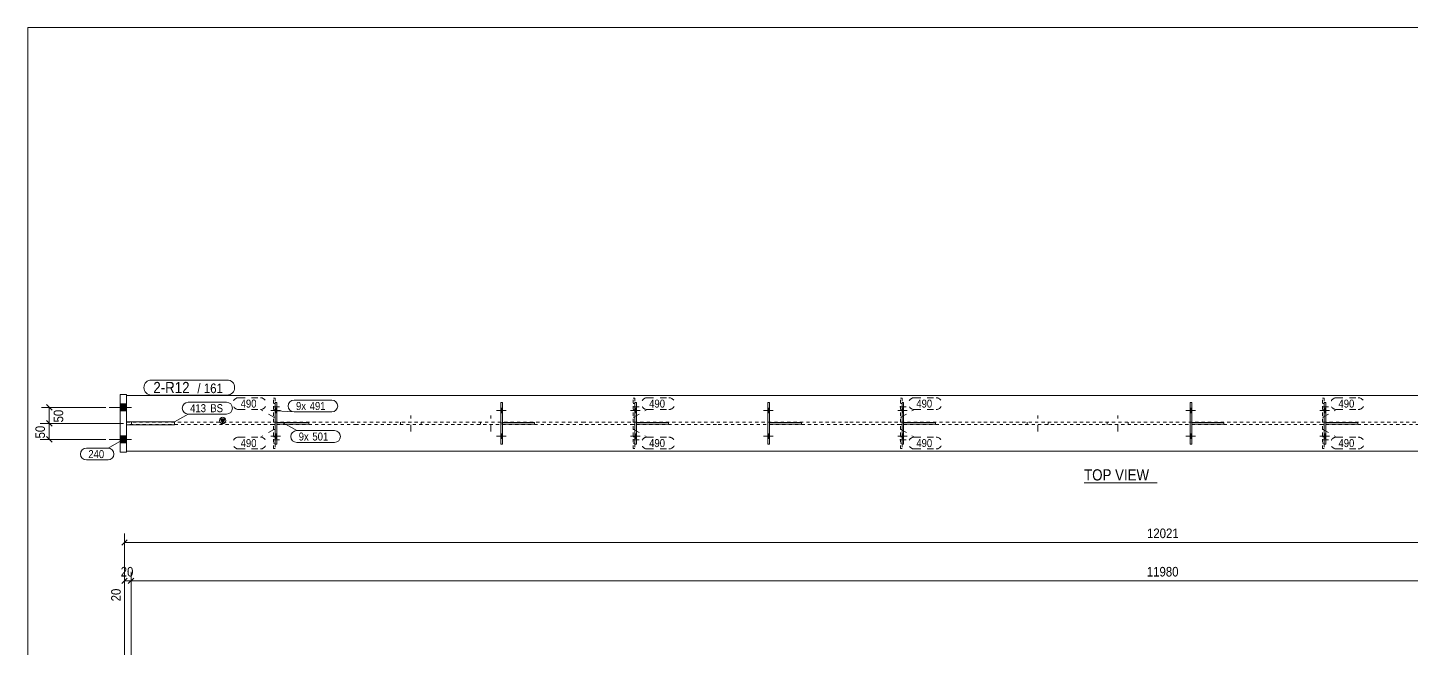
# Model space of a CAD drawing. Header units: millimetres. Extents: x 2 to 825, y 1 to 579.
# Drawn here: x 5 to 437.4, y 384.9 to 579 of the extents above; entities that cross this region are included whole.
import ezdxf

# ---------------------------------------------------------------- set-up
doc = ezdxf.new("R2010")
doc.units = ezdxf.units.MM
for name, pattern in [('XKITLINE00', [0]), ('XKITLINE01', [4, 1, -1, 1, -1]), ('XKITLINE02', [4, 2, -2])]:
    doc.linetypes.add(name, pattern=pattern)
for name, color, linetype, lineweight in [('Bolt', 3, 'Continuous', 0), ('Dimensions', 7, 'Continuous', 0), ('DrawingSheet', 5, 'Continuous', 0), ('OtherObjectType', 7, 'Continuous', 0), ('Part', 2, 'Continuous', 0), ('PartMark', 7, 'Continuous', 0)]:
    doc.layers.add(name, color=color, linetype=linetype, lineweight=lineweight)
doc.styles.add('ARIAL', font='ARIAL.TTF')

# ---------------------------------------------------------------- blocks, each defined once
blk = doc.blocks.new('*A61')
at = {"layer": 'Bolt', "color": 3, "linetype": 'XKITLINE02', "lineweight": 0}
for p, q in [((121.47, 454.94), (121.47, 455.64)), ((124.72, 452.79), (124.72, 457.79)), ((127.97, 454.94), (127.97, 455.64)), ((146.47, 454.94), (146.47, 455.64)), ((149.72, 452.79), (149.72, 457.79)), ((152.97, 454.94), (152.97, 455.64)), ((317.37, 454.94), (317.37, 455.64)), ((320.62, 452.79), (320.62, 457.79)), ((323.87, 454.94), (323.87, 455.64)), ((342.37, 454.94), (342.37, 455.64)), ((345.62, 452.79), (345.62, 457.79)), ((348.87, 454.94), (348.87, 455.64))]:
    blk.add_line(p, q, dxfattribs=at)
blk = doc.blocks.new('*A62')
at = {"layer": 'Bolt'}
for points in [[(236.32, 459.99), (236.82, 459.99), (236.82, 458.59), (236.32, 458.59)], [(236.32, 459.99), (236.82, 459.99), (236.82, 458.59), (236.32, 458.59)], [(236.32, 451.99), (236.82, 451.99), (236.82, 450.59), (236.32, 450.59)], [(236.32, 451.99), (236.82, 451.99), (236.82, 450.59), (236.32, 450.59)]]:
    blk.add_hatch(color=3, dxfattribs=at).paths.add_polyline_path(points, flags=17)
at = {"layer": 'Bolt', "color": 3, "linetype": 'XKITLINE00', "lineweight": 0}
for p, q in [((237.98, 459.29), (234.98, 459.29)), ((237.98, 459.29), (234.98, 459.29)), ((236.82, 459.99), (236.32, 459.99)), ((236.82, 459.99), (236.32, 459.99)), ((236.82, 458.59), (236.32, 458.59)), ((236.82, 458.59), (236.32, 458.59)), ((237.98, 451.29), (234.98, 451.29)), ((237.98, 451.29), (234.98, 451.29)), ((236.82, 451.99), (236.32, 451.99)), ((236.82, 451.99), (236.32, 451.99)), ((236.82, 450.59), (236.32, 450.59)), ((236.82, 450.59), (236.32, 450.59))]:
    blk.add_line(p, q, dxfattribs=at)
blk = doc.blocks.new('*A63')
at = {"layer": 'Bolt'}
for points in [[(194.74, 459.99), (195.24, 459.99), (195.24, 458.59), (194.74, 458.59)], [(194.74, 459.99), (195.24, 459.99), (195.24, 458.59), (194.74, 458.59)], [(194.74, 451.99), (195.24, 451.99), (195.24, 450.59), (194.74, 450.59)], [(194.74, 451.99), (195.24, 451.99), (195.24, 450.59), (194.74, 450.59)]]:
    blk.add_hatch(color=3, dxfattribs=at).paths.add_polyline_path(points, flags=17)
at = {"layer": 'Bolt', "color": 3, "linetype": 'XKITLINE00', "lineweight": 0}
for p, q in [((196.4, 459.29), (193.4, 459.29)), ((196.4, 459.29), (193.4, 459.29)), ((195.24, 459.99), (194.74, 459.99)), ((195.24, 459.99), (194.74, 459.99)), ((195.24, 458.59), (194.74, 458.59)), ((195.24, 458.59), (194.74, 458.59)), ((196.4, 451.29), (193.4, 451.29)), ((196.4, 451.29), (193.4, 451.29)), ((195.24, 451.99), (194.74, 451.99)), ((195.24, 451.99), (194.74, 451.99)), ((195.24, 450.59), (194.74, 450.59)), ((195.24, 450.59), (194.74, 450.59))]:
    blk.add_line(p, q, dxfattribs=at)
blk = doc.blocks.new('*A64')
at = {"layer": 'Bolt', "color": 3, "linetype": 'XKITLINE02', "lineweight": 0}
for p, q in [((196.09, 450.09), (193.09, 450.09)), ((194.74, 451.07), (194.24, 451.07)), ((194.74, 449.11), (194.24, 449.11))]:
    blk.add_line(p, q, dxfattribs=at)
blk = doc.blocks.new('*A65')
at = {"layer": 'Bolt', "color": 3, "linetype": 'XKITLINE02', "lineweight": 0}
for p, q in [((196.09, 460.49), (193.09, 460.49)), ((194.74, 461.47), (194.24, 461.47)), ((194.74, 459.51), (194.24, 459.51))]:
    blk.add_line(p, q, dxfattribs=at)
blk = doc.blocks.new('*A66')
at = {"layer": 'Bolt'}
for points in [[(152.84, 459.99), (153.34, 459.99), (153.34, 458.59), (152.84, 458.59)], [(152.84, 459.99), (153.34, 459.99), (153.34, 458.59), (152.84, 458.59)], [(152.84, 451.99), (153.34, 451.99), (153.34, 450.59), (152.84, 450.59)], [(152.84, 451.99), (153.34, 451.99), (153.34, 450.59), (152.84, 450.59)]]:
    blk.add_hatch(color=3, dxfattribs=at).paths.add_polyline_path(points, flags=17)
at = {"layer": 'Bolt', "color": 3, "linetype": 'XKITLINE00', "lineweight": 0}
for p, q in [((154.5, 459.29), (151.5, 459.29)), ((154.5, 459.29), (151.5, 459.29)), ((153.34, 459.99), (152.84, 459.99)), ((153.34, 459.99), (152.84, 459.99)), ((153.34, 458.59), (152.84, 458.59)), ((153.34, 458.59), (152.84, 458.59)), ((154.5, 451.29), (151.5, 451.29)), ((154.5, 451.29), (151.5, 451.29)), ((153.34, 451.99), (152.84, 451.99)), ((153.34, 451.99), (152.84, 451.99)), ((153.34, 450.59), (152.84, 450.59)), ((153.34, 450.59), (152.84, 450.59))]:
    blk.add_line(p, q, dxfattribs=at)
blk = doc.blocks.new('*A67')
at = {"layer": 'Bolt'}
for points in [[(82.32, 459.99), (82.82, 459.99), (82.82, 458.59), (82.32, 458.59)], [(82.32, 459.99), (82.82, 459.99), (82.82, 458.59), (82.32, 458.59)], [(82.32, 451.99), (82.82, 451.99), (82.82, 450.59), (82.32, 450.59)], [(82.32, 451.99), (82.82, 451.99), (82.82, 450.59), (82.32, 450.59)]]:
    blk.add_hatch(color=3, dxfattribs=at).paths.add_polyline_path(points, flags=17)
at = {"layer": 'Bolt', "color": 3, "linetype": 'XKITLINE00', "lineweight": 0}
for p, q in [((83.98, 459.29), (80.98, 459.29)), ((83.98, 459.29), (80.98, 459.29)), ((82.82, 459.99), (82.32, 459.99)), ((82.82, 459.99), (82.32, 459.99)), ((82.82, 458.59), (82.32, 458.59)), ((82.82, 458.59), (82.32, 458.59)), ((83.98, 451.29), (80.98, 451.29)), ((83.98, 451.29), (80.98, 451.29)), ((82.82, 451.99), (82.32, 451.99)), ((82.82, 451.99), (82.32, 451.99)), ((82.82, 450.59), (82.32, 450.59)), ((82.82, 450.59), (82.32, 450.59))]:
    blk.add_line(p, q, dxfattribs=at)
blk = doc.blocks.new('*A68')
at = {"layer": 'Bolt', "color": 3, "linetype": 'XKITLINE02', "lineweight": 0}
for p, q in [((83.67, 450.09), (80.67, 450.09)), ((82.32, 451.07), (81.82, 451.07)), ((82.32, 449.11), (81.82, 449.11))]:
    blk.add_line(p, q, dxfattribs=at)
blk = doc.blocks.new('*A69')
at = {"layer": 'Bolt', "color": 3, "linetype": 'XKITLINE02', "lineweight": 0}
for p, q in [((83.67, 460.49), (80.67, 460.49)), ((82.32, 461.47), (81.82, 461.47)), ((82.32, 459.51), (81.82, 459.51))]:
    blk.add_line(p, q, dxfattribs=at)
blk = doc.blocks.new('*A71')
at = {"layer": 'Bolt'}
for points in [[(35.92, 459.19), (33.92, 459.19), (33.92, 461.39), (35.92, 461.39)], [(35.92, 459.19), (33.92, 459.19), (33.92, 461.39), (35.92, 461.39)], [(35.92, 459.19), (33.92, 459.19), (33.92, 461.39), (35.92, 461.39)], [(35.92, 459.19), (33.92, 459.19), (33.92, 461.39), (35.92, 461.39)], [(35.92, 459.19), (33.92, 459.19), (33.92, 461.39), (35.92, 461.39)], [(35.92, 449.19), (33.92, 449.19), (33.92, 451.39), (35.92, 451.39)], [(35.92, 449.19), (33.92, 449.19), (33.92, 451.39), (35.92, 451.39)], [(35.92, 449.19), (33.92, 449.19), (33.92, 451.39), (35.92, 451.39)], [(35.92, 449.19), (33.92, 449.19), (33.92, 451.39), (35.92, 451.39)], [(35.92, 449.19), (33.92, 449.19), (33.92, 451.39), (35.92, 451.39)]]:
    blk.add_hatch(color=3, dxfattribs=at).paths.add_polyline_path(points, flags=17)
at = {"layer": 'Bolt', "color": 3, "linetype": 'XKITLINE00', "lineweight": 0}
for p, q in [((37.42, 460.29), (30.42, 460.29)), ((37.42, 460.29), (30.42, 460.29)), ((37.42, 460.29), (30.42, 460.29)), ((37.42, 460.29), (30.42, 460.29)), ((37.42, 460.29), (30.42, 460.29)), ((35.92, 461.39), (33.92, 461.39)), ((35.92, 461.39), (33.92, 461.39)), ((35.92, 461.39), (33.92, 461.39)), ((35.92, 461.39), (33.92, 461.39)), ((35.92, 461.39), (33.92, 461.39)), ((35.92, 459.19), (33.92, 459.19)), ((35.92, 459.19), (33.92, 459.19)), ((35.92, 459.19), (33.92, 459.19)), ((35.92, 459.19), (33.92, 459.19)), ((35.92, 459.19), (33.92, 459.19)), ((37.42, 450.29), (30.42, 450.29)), ((37.42, 450.29), (30.42, 450.29)), ((37.42, 450.29), (30.42, 450.29)), ((37.42, 450.29), (30.42, 450.29)), ((37.42, 450.29), (30.42, 450.29)), ((35.92, 451.39), (33.92, 451.39)), ((35.92, 451.39), (33.92, 451.39)), ((35.92, 451.39), (33.92, 451.39)), ((35.92, 451.39), (33.92, 451.39)), ((35.92, 451.39), (33.92, 451.39)), ((35.92, 449.19), (33.92, 449.19)), ((35.92, 449.19), (33.92, 449.19)), ((35.92, 449.19), (33.92, 449.19)), ((35.92, 449.19), (33.92, 449.19)), ((35.92, 449.19), (33.92, 449.19))]:
    blk.add_line(p, q, dxfattribs=at)
blk = doc.blocks.new('*A76')
at = {"layer": 'Part'}
blk.add_hatch(color=2, dxfattribs=at).paths.add_polyline_path([(65.12, 456.69), (66.72, 456.69), (65.92, 455.29)], flags=17)
at = {"layer": 'Part', "color": 2, "linetype": 'XKITLINE00', "lineweight": 0}
for p, q in [((65.92, 464.04), (35.92, 464.04)), ((107.82, 464.04), (66.02, 464.04)), ((178.34, 464.04), (107.92, 464.04)), ((220.24, 464.04), (178.44, 464.04)), ((261.82, 464.04), (220.34, 464.04)), ((303.72, 464.04), (261.92, 464.04)), ((393.74, 464.04), (303.82, 464.04)), ((435.64, 464.04), (393.84, 464.04)), ((681.9, 464.04), (435.74, 464.04)), ((65.92, 455.29), (65.12, 456.69)), ((65.12, 456.69), (66.72, 456.69)), ((66.72, 456.69), (65.92, 455.29)), ((35.92, 446.54), (65.92, 446.54)), ((66.02, 446.54), (107.82, 446.54)), ((107.92, 446.54), (178.34, 446.54)), ((178.44, 446.54), (220.24, 446.54)), ((220.34, 446.54), (261.82, 446.54)), ((261.92, 446.54), (303.72, 446.54)), ((303.82, 446.54), (393.74, 446.54)), ((393.84, 446.54), (435.64, 446.54)), ((435.74, 446.54), (681.9, 446.54))]:
    blk.add_line(p, q, dxfattribs=at)
at = {"layer": 'Part', "color": 7, "linetype": 'XKITLINE01', "lineweight": 0}
for p, q in [((35.92, 446.54), (35.92, 464.04)), ((35.92, 455.64), (65.92, 455.64)), ((65.92, 454.94), (35.92, 454.94)), ((66.02, 455.64), (107.82, 455.64)), ((107.82, 454.94), (66.02, 454.94)), ((107.92, 455.64), (178.34, 455.64)), ((178.34, 454.94), (107.92, 454.94)), ((178.44, 455.64), (220.24, 455.64)), ((220.24, 454.94), (178.44, 454.94)), ((220.34, 455.64), (261.82, 455.64)), ((261.82, 454.94), (220.34, 454.94)), ((261.92, 455.64), (303.72, 455.64)), ((303.72, 454.94), (261.92, 454.94)), ((303.82, 455.64), (393.74, 455.64)), ((393.74, 454.94), (303.82, 454.94)), ((393.84, 455.64), (435.64, 455.64)), ((435.64, 454.94), (393.84, 454.94)), ((435.74, 455.64), (681.78, 455.64)), ((681.78, 454.94), (435.74, 454.94))]:
    blk.add_line(p, q, dxfattribs=at)
at = {"layer": 'Part', "color": 2, "linetype": 'XKITLINE00', "lineweight": 0}
blk.add_circle((65.92, 456.19), 1, dxfattribs=at)
blk = doc.blocks.new('*A77')
at = {"layer": 'Part', "color": 2, "linetype": 'XKITLINE00', "lineweight": 0}
for p, q in [((410.14, 448.79), (410.14, 461.79)), ((410.14, 461.79), (410.64, 461.79)), ((410.64, 461.79), (410.64, 448.79)), ((410.64, 448.79), (410.14, 448.79))]:
    blk.add_line(p, q, dxfattribs=at)
blk = doc.blocks.new('*A78')
at = {"layer": 'Part', "color": 2, "linetype": 'XKITLINE00', "lineweight": 0}
for p, q in [((410.64, 455.54), (420.64, 455.54)), ((420.64, 455.04), (410.64, 455.04)), ((420.64, 455.04), (420.64, 455.54))]:
    blk.add_line(p, q, dxfattribs=at)
at = {"layer": 'Part', "color": 7, "linetype": 'XKITLINE01', "lineweight": 0}
blk.add_line((410.64, 455.04), (410.64, 455.54), dxfattribs=at)
blk.add_line((410.64, 455.04), (410.64, 455.54), dxfattribs=at)
blk = doc.blocks.new('*A79')
at = {"layer": 'Part', "color": 7, "linetype": 'XKITLINE01', "lineweight": 0}
for p, q in [((409.64, 447.39), (409.64, 454.89)), ((409.64, 454.89), (410.14, 454.89)), ((410.14, 454.89), (410.14, 447.39)), ((409.64, 453.39), (410.14, 453.39)), ((410.14, 447.39), (409.64, 447.39))]:
    blk.add_line(p, q, dxfattribs=at)
blk = doc.blocks.new('*A80')
at = {"layer": 'Part', "color": 7, "linetype": 'XKITLINE01', "lineweight": 0}
for p, q in [((409.64, 455.69), (409.64, 463.19)), ((409.64, 463.19), (410.14, 463.19)), ((410.14, 463.19), (410.14, 455.69)), ((409.64, 457.19), (410.14, 457.19)), ((410.14, 455.69), (409.64, 455.69))]:
    blk.add_line(p, q, dxfattribs=at)
blk = doc.blocks.new('*A81')
at = {"layer": 'Part', "color": 2, "linetype": 'XKITLINE00', "lineweight": 0}
for p, q in [((368.24, 448.79), (368.24, 461.79)), ((368.24, 461.79), (368.74, 461.79)), ((368.74, 461.79), (368.74, 448.79)), ((368.74, 448.79), (368.24, 448.79))]:
    blk.add_line(p, q, dxfattribs=at)
blk = doc.blocks.new('*A82')
at = {"layer": 'Part', "color": 2, "linetype": 'XKITLINE00', "lineweight": 0}
for p, q in [((368.74, 455.54), (378.74, 455.54)), ((378.74, 455.04), (368.74, 455.04)), ((378.74, 455.04), (378.74, 455.54))]:
    blk.add_line(p, q, dxfattribs=at)
at = {"layer": 'Part', "color": 7, "linetype": 'XKITLINE01', "lineweight": 0}
blk.add_line((368.74, 455.04), (368.74, 455.54), dxfattribs=at)
blk.add_line((368.74, 455.04), (368.74, 455.54), dxfattribs=at)
blk = doc.blocks.new('*A83')
at = {"layer": 'Part', "color": 2, "linetype": 'XKITLINE00', "lineweight": 0}
for p, q in [((278.22, 448.79), (278.22, 461.79)), ((278.22, 461.79), (278.72, 461.79)), ((278.72, 461.79), (278.72, 448.79)), ((278.72, 448.79), (278.22, 448.79))]:
    blk.add_line(p, q, dxfattribs=at)
blk = doc.blocks.new('*A84')
at = {"layer": 'Part', "color": 2, "linetype": 'XKITLINE00', "lineweight": 0}
for p, q in [((278.72, 455.54), (288.72, 455.54)), ((288.72, 455.04), (278.72, 455.04)), ((288.72, 455.04), (288.72, 455.54))]:
    blk.add_line(p, q, dxfattribs=at)
at = {"layer": 'Part', "color": 7, "linetype": 'XKITLINE01', "lineweight": 0}
blk.add_line((278.72, 455.04), (278.72, 455.54), dxfattribs=at)
blk.add_line((278.72, 455.04), (278.72, 455.54), dxfattribs=at)
blk = doc.blocks.new('*A85')
at = {"layer": 'Part', "color": 7, "linetype": 'XKITLINE01', "lineweight": 0}
for p, q in [((277.72, 447.39), (277.72, 454.89)), ((277.72, 454.89), (278.22, 454.89)), ((278.22, 454.89), (278.22, 447.39)), ((277.72, 453.39), (278.22, 453.39)), ((278.22, 447.39), (277.72, 447.39))]:
    blk.add_line(p, q, dxfattribs=at)
blk = doc.blocks.new('*A86')
at = {"layer": 'Part', "color": 7, "linetype": 'XKITLINE01', "lineweight": 0}
for p, q in [((277.72, 455.69), (277.72, 463.19)), ((277.72, 463.19), (278.22, 463.19)), ((278.22, 463.19), (278.22, 455.69)), ((277.72, 457.19), (278.22, 457.19)), ((278.22, 455.69), (277.72, 455.69))]:
    blk.add_line(p, q, dxfattribs=at)
blk = doc.blocks.new('*A87')
at = {"layer": 'Part', "color": 2, "linetype": 'XKITLINE00', "lineweight": 0}
for p, q in [((236.32, 448.79), (236.32, 461.79)), ((236.32, 461.79), (236.82, 461.79)), ((236.82, 461.79), (236.82, 448.79)), ((236.82, 448.79), (236.32, 448.79))]:
    blk.add_line(p, q, dxfattribs=at)
blk = doc.blocks.new('*A88')
at = {"layer": 'Part', "color": 2, "linetype": 'XKITLINE00', "lineweight": 0}
for p, q in [((236.82, 455.54), (246.82, 455.54)), ((246.82, 455.04), (236.82, 455.04)), ((246.82, 455.04), (246.82, 455.54))]:
    blk.add_line(p, q, dxfattribs=at)
at = {"layer": 'Part', "color": 7, "linetype": 'XKITLINE01', "lineweight": 0}
blk.add_line((236.82, 455.04), (236.82, 455.54), dxfattribs=at)
blk.add_line((236.82, 455.04), (236.82, 455.54), dxfattribs=at)
blk = doc.blocks.new('*A89')
at = {"layer": 'Part', "color": 2, "linetype": 'XKITLINE00', "lineweight": 0}
for p, q in [((194.74, 448.79), (194.74, 461.79)), ((194.74, 461.79), (195.24, 461.79)), ((195.24, 461.79), (195.24, 448.79)), ((195.24, 448.79), (194.74, 448.79))]:
    blk.add_line(p, q, dxfattribs=at)
blk = doc.blocks.new('*A90')
at = {"layer": 'Part', "color": 2, "linetype": 'XKITLINE00', "lineweight": 0}
for p, q in [((195.24, 455.54), (205.24, 455.54)), ((205.24, 455.04), (195.24, 455.04)), ((205.24, 455.04), (205.24, 455.54))]:
    blk.add_line(p, q, dxfattribs=at)
at = {"layer": 'Part', "color": 7, "linetype": 'XKITLINE01', "lineweight": 0}
blk.add_line((195.24, 455.04), (195.24, 455.54), dxfattribs=at)
blk.add_line((195.24, 455.04), (195.24, 455.54), dxfattribs=at)
blk = doc.blocks.new('*A91')
at = {"layer": 'Part', "color": 7, "linetype": 'XKITLINE01', "lineweight": 0}
for p, q in [((194.24, 447.39), (194.24, 454.89)), ((194.24, 454.89), (194.74, 454.89)), ((194.74, 454.89), (194.74, 447.39)), ((194.24, 453.39), (194.74, 453.39)), ((194.74, 447.39), (194.24, 447.39))]:
    blk.add_line(p, q, dxfattribs=at)
blk = doc.blocks.new('*A92')
at = {"layer": 'Part', "color": 7, "linetype": 'XKITLINE01', "lineweight": 0}
for p, q in [((194.24, 455.69), (194.24, 463.19)), ((194.24, 463.19), (194.74, 463.19)), ((194.74, 463.19), (194.74, 455.69)), ((194.24, 457.19), (194.74, 457.19)), ((194.74, 455.69), (194.24, 455.69))]:
    blk.add_line(p, q, dxfattribs=at)
blk = doc.blocks.new('*A93')
at = {"layer": 'Part', "color": 2, "linetype": 'XKITLINE00', "lineweight": 0}
for p, q in [((152.84, 448.79), (152.84, 461.79)), ((152.84, 461.79), (153.34, 461.79)), ((153.34, 461.79), (153.34, 448.79)), ((153.34, 448.79), (152.84, 448.79))]:
    blk.add_line(p, q, dxfattribs=at)
blk = doc.blocks.new('*A94')
at = {"layer": 'Part', "color": 2, "linetype": 'XKITLINE00', "lineweight": 0}
for p, q in [((153.34, 455.54), (163.34, 455.54)), ((163.34, 455.04), (153.34, 455.04)), ((163.34, 455.04), (163.34, 455.54))]:
    blk.add_line(p, q, dxfattribs=at)
at = {"layer": 'Part', "color": 7, "linetype": 'XKITLINE01', "lineweight": 0}
blk.add_line((153.34, 455.04), (153.34, 455.54), dxfattribs=at)
blk.add_line((153.34, 455.04), (153.34, 455.54), dxfattribs=at)
blk = doc.blocks.new('*A95')
at = {"layer": 'Part', "color": 2, "linetype": 'XKITLINE00', "lineweight": 0}
for p, q in [((82.32, 448.79), (82.32, 461.79)), ((82.32, 461.79), (82.82, 461.79)), ((82.82, 461.79), (82.82, 448.79)), ((82.82, 448.79), (82.32, 448.79))]:
    blk.add_line(p, q, dxfattribs=at)
blk = doc.blocks.new('*A96')
at = {"layer": 'Part', "color": 2, "linetype": 'XKITLINE00', "lineweight": 0}
for p, q in [((82.82, 455.54), (92.82, 455.54)), ((92.82, 455.04), (82.82, 455.04)), ((92.82, 455.04), (92.82, 455.54))]:
    blk.add_line(p, q, dxfattribs=at)
at = {"layer": 'Part', "color": 7, "linetype": 'XKITLINE01', "lineweight": 0}
blk.add_line((82.82, 455.04), (82.82, 455.54), dxfattribs=at)
blk.add_line((82.82, 455.04), (82.82, 455.54), dxfattribs=at)
blk = doc.blocks.new('*A97')
at = {"layer": 'Part', "color": 7, "linetype": 'XKITLINE01', "lineweight": 0}
for p, q in [((81.82, 447.39), (81.82, 454.89)), ((81.82, 454.89), (82.32, 454.89)), ((82.32, 454.89), (82.32, 447.39)), ((81.82, 453.39), (82.32, 453.39)), ((82.32, 447.39), (81.82, 447.39))]:
    blk.add_line(p, q, dxfattribs=at)
blk = doc.blocks.new('*A98')
at = {"layer": 'Part', "color": 7, "linetype": 'XKITLINE01', "lineweight": 0}
for p, q in [((81.82, 455.69), (81.82, 463.19)), ((81.82, 463.19), (82.32, 463.19)), ((82.32, 463.19), (82.32, 455.69)), ((81.82, 457.19), (82.32, 457.19)), ((82.32, 455.69), (81.82, 455.69))]:
    blk.add_line(p, q, dxfattribs=at)
blk = doc.blocks.new('*A101')
at = {"layer": 'Part', "color": 2, "linetype": 'XKITLINE00', "lineweight": 0}
for p, q in [((33.92, 446.29), (33.92, 464.29)), ((33.92, 464.29), (35.92, 464.29)), ((35.92, 464.29), (35.92, 446.29)), ((35.92, 446.29), (33.92, 446.29))]:
    blk.add_line(p, q, dxfattribs=at)
blk = doc.blocks.new('*A102')
at = {"layer": 'Part', "color": 7, "linetype": 'XKITLINE01', "lineweight": 0}
for p, q in [((50.92, 455.79), (35.92, 455.79)), ((35.92, 455.79), (35.92, 454.79)), ((35.92, 454.79), (50.92, 454.79)), ((37.42, 454.79), (37.42, 455.79)), ((50.92, 454.79), (50.92, 455.79))]:
    blk.add_line(p, q, dxfattribs=at)
blk = doc.blocks.new('*A103')
at = {"layer": 'Part', "color": 2, "linetype": 'XKITLINE00', "lineweight": 0}
for p, q in [((50.92, 455.79), (35.92, 455.79)), ((35.92, 454.79), (35.92, 455.79)), ((50.92, 454.79), (35.92, 454.79)), ((50.92, 455.79), (50.92, 454.79))]:
    blk.add_line(p, q, dxfattribs=at)
at = {"layer": 'Part', "color": 7, "linetype": 'XKITLINE01', "lineweight": 0}
blk.add_line((37.42, 454.79), (37.42, 455.79), dxfattribs=at)
blk = doc.blocks.new('*A110')
at = {"layer": 'Bolt'}
for points in [[(278.22, 459.99), (278.72, 459.99), (278.72, 458.59), (278.22, 458.59)], [(278.22, 459.99), (278.72, 459.99), (278.72, 458.59), (278.22, 458.59)], [(278.22, 451.99), (278.72, 451.99), (278.72, 450.59), (278.22, 450.59)], [(278.22, 451.99), (278.72, 451.99), (278.72, 450.59), (278.22, 450.59)]]:
    blk.add_hatch(color=3, dxfattribs=at).paths.add_polyline_path(points, flags=17)
at = {"layer": 'Bolt', "color": 3, "linetype": 'XKITLINE00', "lineweight": 0}
for p, q in [((279.88, 459.29), (276.88, 459.29)), ((279.88, 459.29), (276.88, 459.29)), ((278.72, 459.99), (278.22, 459.99)), ((278.72, 459.99), (278.22, 459.99)), ((278.72, 458.59), (278.22, 458.59)), ((278.72, 458.59), (278.22, 458.59)), ((279.88, 451.29), (276.88, 451.29)), ((279.88, 451.29), (276.88, 451.29)), ((278.72, 451.99), (278.22, 451.99)), ((278.72, 451.99), (278.22, 451.99)), ((278.72, 450.59), (278.22, 450.59)), ((278.72, 450.59), (278.22, 450.59))]:
    blk.add_line(p, q, dxfattribs=at)
blk = doc.blocks.new('*A111')
at = {"layer": 'Bolt', "color": 3, "linetype": 'XKITLINE02', "lineweight": 0}
for p, q in [((279.57, 450.09), (276.57, 450.09)), ((278.22, 451.07), (277.72, 451.07)), ((278.22, 449.11), (277.72, 449.11))]:
    blk.add_line(p, q, dxfattribs=at)
blk = doc.blocks.new('*A112')
at = {"layer": 'Bolt', "color": 3, "linetype": 'XKITLINE02', "lineweight": 0}
for p, q in [((279.57, 460.49), (276.57, 460.49)), ((278.22, 461.47), (277.72, 461.47)), ((278.22, 459.51), (277.72, 459.51))]:
    blk.add_line(p, q, dxfattribs=at)
blk = doc.blocks.new('*A113')
at = {"layer": 'Bolt'}
for points in [[(410.14, 459.99), (410.64, 459.99), (410.64, 458.59), (410.14, 458.59)], [(410.14, 459.99), (410.64, 459.99), (410.64, 458.59), (410.14, 458.59)], [(410.14, 451.99), (410.64, 451.99), (410.64, 450.59), (410.14, 450.59)], [(410.14, 451.99), (410.64, 451.99), (410.64, 450.59), (410.14, 450.59)]]:
    blk.add_hatch(color=3, dxfattribs=at).paths.add_polyline_path(points, flags=17)
at = {"layer": 'Bolt', "color": 3, "linetype": 'XKITLINE00', "lineweight": 0}
for p, q in [((411.8, 459.29), (408.8, 459.29)), ((411.8, 459.29), (408.8, 459.29)), ((410.64, 459.99), (410.14, 459.99)), ((410.64, 459.99), (410.14, 459.99)), ((410.64, 458.59), (410.14, 458.59)), ((410.64, 458.59), (410.14, 458.59)), ((411.8, 451.29), (408.8, 451.29)), ((411.8, 451.29), (408.8, 451.29)), ((410.64, 451.99), (410.14, 451.99)), ((410.64, 451.99), (410.14, 451.99)), ((410.64, 450.59), (410.14, 450.59)), ((410.64, 450.59), (410.14, 450.59))]:
    blk.add_line(p, q, dxfattribs=at)
blk = doc.blocks.new('*A114')
at = {"layer": 'Bolt', "color": 3, "linetype": 'XKITLINE02', "lineweight": 0}
for p, q in [((411.49, 450.09), (408.49, 450.09)), ((410.14, 451.07), (409.64, 451.07)), ((410.14, 449.11), (409.64, 449.11))]:
    blk.add_line(p, q, dxfattribs=at)
blk = doc.blocks.new('*A115')
at = {"layer": 'Bolt', "color": 3, "linetype": 'XKITLINE02', "lineweight": 0}
for p, q in [((411.49, 460.49), (408.49, 460.49)), ((410.14, 461.47), (409.64, 461.47)), ((410.14, 459.51), (409.64, 459.51))]:
    blk.add_line(p, q, dxfattribs=at)
blk = doc.blocks.new('*A116')
at = {"layer": 'Bolt'}
for points in [[(368.24, 459.99), (368.74, 459.99), (368.74, 458.59), (368.24, 458.59)], [(368.24, 459.99), (368.74, 459.99), (368.74, 458.59), (368.24, 458.59)], [(368.24, 451.99), (368.74, 451.99), (368.74, 450.59), (368.24, 450.59)], [(368.24, 451.99), (368.74, 451.99), (368.74, 450.59), (368.24, 450.59)]]:
    blk.add_hatch(color=3, dxfattribs=at).paths.add_polyline_path(points, flags=17)
at = {"layer": 'Bolt', "color": 3, "linetype": 'XKITLINE00', "lineweight": 0}
for p, q in [((369.9, 459.29), (366.9, 459.29)), ((369.9, 459.29), (366.9, 459.29)), ((368.74, 459.99), (368.24, 459.99)), ((368.74, 459.99), (368.24, 459.99)), ((368.74, 458.59), (368.24, 458.59)), ((368.74, 458.59), (368.24, 458.59)), ((369.9, 451.29), (366.9, 451.29)), ((369.9, 451.29), (366.9, 451.29)), ((368.74, 451.99), (368.24, 451.99)), ((368.74, 451.99), (368.24, 451.99)), ((368.74, 450.59), (368.24, 450.59)), ((368.74, 450.59), (368.24, 450.59))]:
    blk.add_line(p, q, dxfattribs=at)
blk = doc.blocks.new('*A142')
at = {"layer": 'DrawingSheet', "color": 5, "linetype": 'XKITLINE00', "lineweight": 0}
for p, q in [((825, 579), (5, 579)), ((5, 579), (5, 5))]:
    blk.add_line(p, q, dxfattribs=at)
blk = doc.blocks.new('*A150')
at = {"layer": 'Dimensions', "color": 7, "linetype": 'XKITLINE00', "lineweight": 0}
for p, q in [((35.29, 334.67), (35.29, 420.9)), ((36.14, 418.9), (34.45, 417.2)), ((35.29, 418.05), (685.37, 418.05))]:
    blk.add_line(p, q, dxfattribs=at)
at = {"layer": 'Dimensions', "color": 3}
blk.add_point((35.29, 418.05), dxfattribs=at)
at = {"layer": 'Dimensions', "color": 3, "style": 'ARIAL', "width": 0.85}
blk.add_text('12021', height=3, dxfattribs=at).set_placement((354.77, 419.4))
blk = doc.blocks.new('*A151')
at = {"layer": 'Dimensions', "color": 7, "linetype": 'XKITLINE00', "lineweight": 0}
for p, q in [((36.14, 406.9), (34.45, 405.2)), ((35.29, 334.67), (35.29, 408.9)), ((38.14, 406.9), (36.45, 405.2)), ((37.29, 334.67), (37.29, 408.9)), ((35.29, 406.05), (37.29, 406.05))]:
    blk.add_line(p, q, dxfattribs=at)
at = {"layer": 'Dimensions', "color": 3}
for p in [(35.29, 406.05), (37.29, 406.05)]:
    blk.add_point(p, dxfattribs=at)
at = {"layer": 'Dimensions', "color": 3, "style": 'ARIAL', "width": 0.85}
blk.add_text('20', height=3, dxfattribs=at).set_placement((34.07, 407.4))
blk.add_text('20', height=3, rotation=90.0002, dxfattribs=at).set_placement((34.09, 399.64))
blk = doc.blocks.new('*A158')
at = {"layer": 'Dimensions', "color": 7, "linetype": 'XKITLINE00', "lineweight": 0}
for p, q in [((38.14, 406.9), (36.45, 405.2)), ((37.29, 334.67), (37.29, 408.9)), ((37.29, 406.05), (683.27, 406.05))]:
    blk.add_line(p, q, dxfattribs=at)
at = {"layer": 'Dimensions', "color": 3}
blk.add_point((37.29, 406.05), dxfattribs=at)
at = {"layer": 'Dimensions', "color": 3, "style": 'ARIAL', "width": 0.85}
blk.add_text('11980', height=3, dxfattribs=at).set_placement((354.72, 407.4))
blk = doc.blocks.new('*A218')
at = {"layer": 'OtherObjectType', "color": 7, "linetype": 'XKITLINE00', "lineweight": 0}
blk.add_line((335.11, 436.68), (357.93, 436.68), dxfattribs=at)
at = {"layer": 'OtherObjectType', "color": 7, "style": 'ARIAL', "width": 0.85}
blk.add_text('TOP VIEW', height=3.5, dxfattribs=at).set_placement((335.11, 437.43))
blk = doc.blocks.new('*A219')
at = {"layer": 'Dimensions', "color": 7, "linetype": 'XKITLINE00', "lineweight": 0}
for p, q in [((34.92, 455.29), (8.91, 455.29)), ((10.91, 456.14), (12.61, 454.44)), ((11.76, 450.29), (11.76, 455.29)), ((29.42, 450.29), (8.91, 450.29)), ((10.91, 451.14), (12.61, 449.44))]:
    blk.add_line(p, q, dxfattribs=at)
at = {"layer": 'Dimensions', "color": 3}
for p in [(11.76, 455.29), (11.76, 450.29)]:
    blk.add_point(p, dxfattribs=at)
at = {"layer": 'Dimensions', "color": 3, "style": 'ARIAL', "width": 0.85}
blk.add_text('50', height=3, rotation=90.0002, dxfattribs=at).set_placement((10.41, 450.57))
blk = doc.blocks.new('*A220')
at = {"layer": 'Dimensions', "color": 7, "linetype": 'XKITLINE00', "lineweight": 0}
for p, q in [((29.42, 460.29), (9.36, 460.29)), ((10.91, 461.14), (12.61, 459.44)), ((11.76, 455.29), (11.76, 460.29)), ((34.92, 455.29), (9.36, 455.29)), ((10.91, 456.14), (12.61, 454.44))]:
    blk.add_line(p, q, dxfattribs=at)
at = {"layer": 'Dimensions', "color": 3}
for p in [(11.76, 460.29), (11.76, 455.29)]:
    blk.add_point(p, dxfattribs=at)
at = {"layer": 'Dimensions', "color": 3, "style": 'ARIAL', "width": 0.85}
blk.add_text('50', height=3, rotation=90.0002, dxfattribs=at).set_placement((16.11, 455.57))
blk = doc.blocks.new('*A221')
at = {"layer": 'PartMark', "color": 7, "linetype": 'XKITLINE00', "lineweight": 0}
for p, q in [((34.35, 449.92), (30.11, 447.53)), ((23.35, 447.53), (30.11, 447.53)), ((23.35, 443.83), (30.11, 443.83))]:
    blk.add_line(p, q, dxfattribs=at)
for centre, start, end in [((23.35, 445.68), 90, 270), ((30.11, 445.68), 270, 90)]:
    blk.add_arc(centre, 1.85, start, end, dxfattribs=at)
at = {"layer": 'PartMark', "color": 3, "style": 'ARIAL', "width": 0.85}
blk.add_text('240', height=2.5, dxfattribs=at).set_placement((23.95, 444.43))
blk = doc.blocks.new('*A222')
at = {"layer": 'PartMark', "color": 7, "linetype": 'XKITLINE02', "lineweight": 0}
for p, q in [((70.95, 463.31), (77.71, 463.31)), ((70.95, 459.61), (77.71, 459.61)), ((81.95, 457.22), (77.71, 459.61))]:
    blk.add_line(p, q, dxfattribs=at)
for centre, start, end in [((70.95, 461.46), 90, 270), ((77.71, 461.46), 270, 90)]:
    blk.add_arc(centre, 1.85, start, end, dxfattribs=at)
at = {"layer": 'PartMark', "color": 3, "style": 'ARIAL', "width": 0.85}
blk.add_text('490', height=2.5, dxfattribs=at).set_placement((71.55, 460.21))
blk = doc.blocks.new('*A223')
at = {"layer": 'PartMark', "color": 7, "linetype": 'XKITLINE02', "lineweight": 0}
for p, q in [((70.95, 450.97), (77.71, 450.97)), ((81.95, 453.36), (77.71, 450.97)), ((70.95, 447.27), (77.71, 447.27))]:
    blk.add_line(p, q, dxfattribs=at)
for centre, start, end in [((70.95, 449.12), 90, 270), ((77.71, 449.12), 270, 90)]:
    blk.add_arc(centre, 1.85, start, end, dxfattribs=at)
at = {"layer": 'PartMark', "color": 3, "style": 'ARIAL', "width": 0.85}
blk.add_text('490', height=2.5, dxfattribs=at).set_placement((71.55, 447.87))
blk = doc.blocks.new('*A224')
at = {"layer": 'PartMark', "color": 7, "linetype": 'XKITLINE02', "lineweight": 0}
for p, q in [((198.61, 463.31), (205.37, 463.31)), ((194.37, 457.22), (198.61, 459.61)), ((198.61, 459.61), (205.37, 459.61))]:
    blk.add_line(p, q, dxfattribs=at)
for centre, start, end in [((198.61, 461.46), 90, 270), ((205.37, 461.46), 270, 90)]:
    blk.add_arc(centre, 1.85, start, end, dxfattribs=at)
at = {"layer": 'PartMark', "color": 3, "style": 'ARIAL', "width": 0.85}
blk.add_text('490', height=2.5, dxfattribs=at).set_placement((199.21, 460.21))
blk = doc.blocks.new('*A225')
at = {"layer": 'PartMark', "color": 7, "linetype": 'XKITLINE02', "lineweight": 0}
for p, q in [((194.37, 453.36), (198.61, 450.97)), ((198.61, 450.97), (205.37, 450.97)), ((198.61, 447.27), (205.37, 447.27))]:
    blk.add_line(p, q, dxfattribs=at)
for centre, start, end in [((198.61, 449.12), 90, 270), ((205.37, 449.12), 270, 90)]:
    blk.add_arc(centre, 1.85, start, end, dxfattribs=at)
at = {"layer": 'PartMark', "color": 3, "style": 'ARIAL', "width": 0.85}
blk.add_text('490', height=2.5, dxfattribs=at).set_placement((199.21, 447.87))
blk = doc.blocks.new('*A226')
at = {"layer": 'PartMark', "color": 7, "linetype": 'XKITLINE02', "lineweight": 0}
for p, q in [((282.09, 463.31), (288.85, 463.31)), ((277.85, 457.22), (282.09, 459.61)), ((282.09, 459.61), (288.85, 459.61))]:
    blk.add_line(p, q, dxfattribs=at)
for centre, start, end in [((282.09, 461.46), 90, 270), ((288.85, 461.46), 270, 90)]:
    blk.add_arc(centre, 1.85, start, end, dxfattribs=at)
at = {"layer": 'PartMark', "color": 3, "style": 'ARIAL', "width": 0.85}
blk.add_text('490', height=2.5, dxfattribs=at).set_placement((282.69, 460.21))
blk = doc.blocks.new('*A227')
at = {"layer": 'PartMark', "color": 7, "linetype": 'XKITLINE02', "lineweight": 0}
for p, q in [((277.85, 453.36), (282.09, 450.97)), ((282.09, 450.97), (288.85, 450.97)), ((282.09, 447.27), (288.85, 447.27))]:
    blk.add_line(p, q, dxfattribs=at)
for centre, start, end in [((282.09, 449.12), 90, 270), ((288.85, 449.12), 270, 90)]:
    blk.add_arc(centre, 1.85, start, end, dxfattribs=at)
at = {"layer": 'PartMark', "color": 3, "style": 'ARIAL', "width": 0.85}
blk.add_text('490', height=2.5, dxfattribs=at).set_placement((282.69, 447.87))
blk = doc.blocks.new('*A228')
at = {"layer": 'PartMark', "color": 7, "linetype": 'XKITLINE00', "lineweight": 0}
for p, q in [((43.67, 468.84), (67.32, 468.84)), ((43.67, 464.14), (67.32, 464.14))]:
    blk.add_line(p, q, dxfattribs=at)
for centre, start, end in [((43.67, 466.49), 90, 270), ((67.32, 466.49), 270, 90)]:
    blk.add_arc(centre, 2.35, start, end, dxfattribs=at)
at = {"layer": 'PartMark', "color": 1, "style": 'ARIAL', "width": 0.85}
blk.add_text('2-R12', height=3.5, dxfattribs=at).set_placement((44.27, 464.74))
at = {"layer": 'PartMark', "color": 3, "style": 'ARIAL', "width": 0.85}
for s, p in [('/', (58.03, 464.74)), ('161', (60.05, 464.74))]:
    blk.add_text(s, height=3, dxfattribs=at).set_placement(p)
blk = doc.blocks.new('*A229')
at = {"layer": 'PartMark', "color": 7, "linetype": 'XKITLINE00', "lineweight": 0}
for p, q in [((84.85, 455.41), (89.09, 453.02)), ((89.09, 453.02), (100.88, 453.02)), ((89.09, 449.32), (100.88, 449.32))]:
    blk.add_line(p, q, dxfattribs=at)
for centre, start, end in [((89.09, 451.17), 90, 270), ((100.88, 451.17), 270, 90)]:
    blk.add_arc(centre, 1.85, start, end, dxfattribs=at)
at = {"layer": 'PartMark', "color": 3, "style": 'ARIAL', "width": 0.85}
for s, p in [('9x', (89.69, 449.92)), ('501', (93.97, 449.92))]:
    blk.add_text(s, height=2.5, dxfattribs=at).set_placement(p)
blk = doc.blocks.new('*A230')
at = {"layer": 'PartMark', "color": 7, "linetype": 'XKITLINE00', "lineweight": 0}
for p, q in [((82.45, 459.16), (88.25, 458.86)), ((88.25, 462.56), (100.03, 462.56)), ((88.25, 458.86), (100.03, 458.86))]:
    blk.add_line(p, q, dxfattribs=at)
for centre, start, end in [((88.25, 460.71), 90, 270), ((100.03, 460.71), 270, 90)]:
    blk.add_arc(centre, 1.85, start, end, dxfattribs=at)
at = {"layer": 'PartMark', "color": 3, "style": 'ARIAL', "width": 0.85}
for s, p in [('9x', (88.85, 459.46)), ('491', (93.12, 459.46))]:
    blk.add_text(s, height=2.5, dxfattribs=at).set_placement(p)
blk = doc.blocks.new('*A231')
at = {"layer": 'PartMark', "color": 7, "linetype": 'XKITLINE00', "lineweight": 0}
for p, q in [((55.17, 461.88), (67.13, 461.88)), ((50.92, 455.79), (55.17, 458.18)), ((55.17, 458.18), (67.13, 458.18))]:
    blk.add_line(p, q, dxfattribs=at)
for centre, start, end in [((55.17, 460.03), 90, 270), ((67.13, 460.03), 270, 90)]:
    blk.add_arc(centre, 1.85, start, end, dxfattribs=at)
at = {"layer": 'PartMark', "color": 3, "style": 'ARIAL', "width": 0.85}
for s, p in [('413', (55.77, 458.78)), ('BS', (62.08, 458.78))]:
    blk.add_text(s, height=2.5, dxfattribs=at).set_placement(p)
blk = doc.blocks.new('*A239')
at = {"layer": 'PartMark', "color": 7, "linetype": 'XKITLINE02', "lineweight": 0}
for p, q in [((414.01, 463.31), (420.77, 463.31)), ((409.77, 457.22), (414.01, 459.61)), ((414.01, 459.61), (420.77, 459.61))]:
    blk.add_line(p, q, dxfattribs=at)
for centre, start, end in [((414.01, 461.46), 90, 270), ((420.77, 461.46), 270, 90)]:
    blk.add_arc(centre, 1.85, start, end, dxfattribs=at)
at = {"layer": 'PartMark', "color": 3, "style": 'ARIAL', "width": 0.85}
blk.add_text('490', height=2.5, dxfattribs=at).set_placement((414.61, 460.21))
blk = doc.blocks.new('*A240')
at = {"layer": 'PartMark', "color": 7, "linetype": 'XKITLINE02', "lineweight": 0}
for p, q in [((409.77, 453.36), (414.01, 450.97)), ((414.01, 450.97), (420.77, 450.97)), ((414.01, 447.27), (420.77, 447.27))]:
    blk.add_line(p, q, dxfattribs=at)
for centre, start, end in [((414.01, 449.12), 90, 270), ((420.77, 449.12), 270, 90)]:
    blk.add_arc(centre, 1.85, start, end, dxfattribs=at)
at = {"layer": 'PartMark', "color": 3, "style": 'ARIAL', "width": 0.85}
blk.add_text('490', height=2.5, dxfattribs=at).set_placement((414.61, 447.87))

msp = doc.modelspace()

# ---------------------------------------------------------------- block references
at = {"lineweight": 0}
for name in ['*A142', '*A228', '*A101', '*A222', '*A98', '*A92', '*A224', '*A86', '*A226', '*A80', '*A239', '*A220', '*A71', '*A231', '*A69', '*A67', '*A95', '*A230', '*A66', '*A93', '*A65', '*A63', '*A89', '*A62', '*A87', '*A112', '*A110', '*A83', '*A116', '*A81', '*A115', '*A113', '*A77', '*A219', '*A102', '*A103', '*A97', '*A96', '*A229', '*A61', '*A94', '*A91', '*A90', '*A88', '*A85', '*A84', '*A82', '*A79', '*A78', '*A221', '*A223', '*A68', '*A64', '*A225', '*A111', '*A227', '*A114', '*A240', '*A218', '*A150', '*A151', '*A158']:
    msp.add_blockref(name, (0, 0), dxfattribs=at)
at = {"layer": 'Part', "lineweight": 0}
msp.add_blockref('*A76', (0, 0), dxfattribs=at)

doc.saveas('drawing.dxf')
